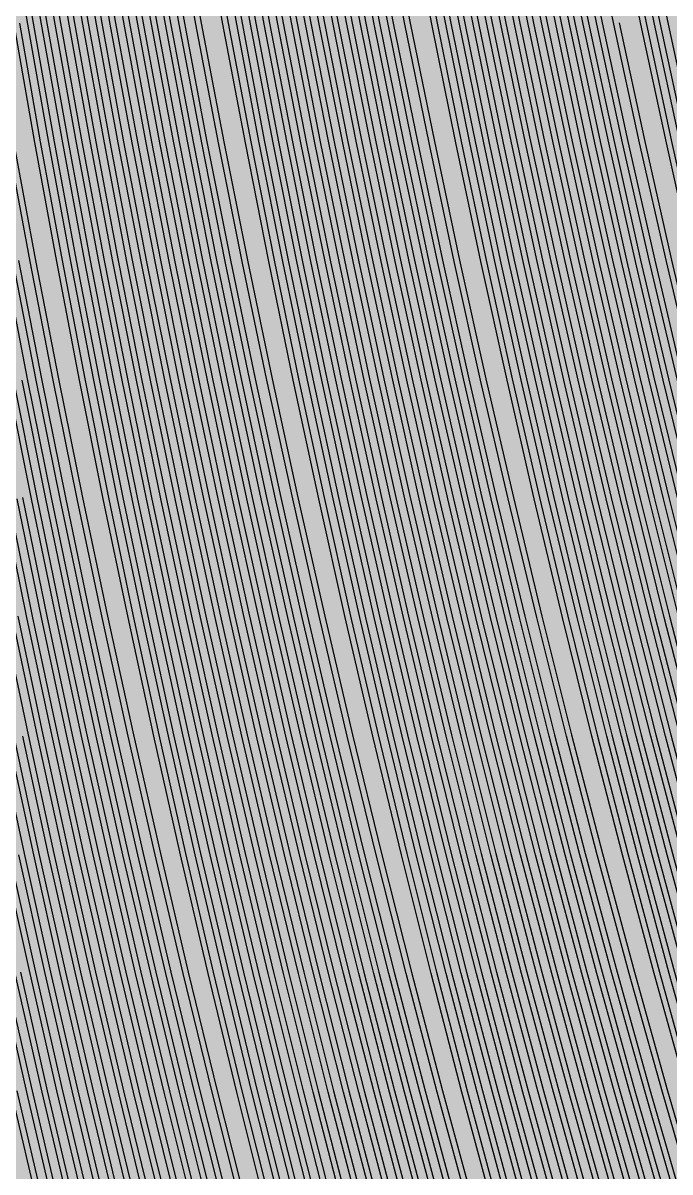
# Model space of a CAD drawing. Header units: metres. Extents: x -7231 to 10969, y -37556 to 1873.
# Drawn here: x 2713.6 to 2953.6, y -1401.5 to -975.3 of the extents above; entities that cross this region are included whole.
import ezdxf

# ---------------------------------------------------------------- set-up
doc = ezdxf.new("R2010")
doc.units = ezdxf.units.M
doc.layers.add('Metal1', color=4, linetype='CONTINUOUS')
doc.layers.add('Polyimide', color=7, linetype='CONTINUOUS')

msp = doc.modelspace()

# ---------------------------------------------------------------- hatches: boundary and pattern name
at = {"layer": 'Polyimide'}
msp.add_hatch(color=7, dxfattribs=at).paths.add_polyline_path([(4065.69, -468), (4066.67, -501.99), (4068.51, -535.99), (4071.41, -569.99), (4075.54, -603.99), (4081.04, -637.99), (4088.01, -671.99), (4096.52, -705.98), (4106.62, -739.98), (4118.33, -773.98), (4131.63, -807.98), (4146.49, -841.98), (4162.87, -875.98), (4180.68, -909.97), (4199.83, -943.97), (4220.22, -977.97), (4241.73, -1011.97), (4264.21, -1045.97), (4287.52, -1079.96), (4311.51, -1113.96), (4336.01, -1147.96), (4360.86, -1181.96), (4385.88, -1215.96), (4410.89, -1249.96), (4435.74, -1283.95), (4460.24, -1317.95), (4484.23, -1351.95), (4507.54, -1385.95), (4530.02, -1419.95), (4551.53, -1453.94), (4571.92, -1487.94), (4591.07, -1521.94), (4608.88, -1555.94), (4625.26, -1589.94), (4640.12, -1623.94), (4653.42, -1657.93), (4665.13, -1691.93), (4675.23, -1725.93), (4683.74, -1759.93), (4690.71, -1793.93), (4696.21, -1827.93), (4700.34, -1861.92), (4703.24, -1895.92), (4705.08, -1929.92), (4706.06, -1963.92), (4706.44, -1997.92), (4706.5, -2031.91), (4706.5, -4793.02), (4709.95, -4838.39), (4720.22, -4882.71), (4737.08, -4924.98), (4760.13, -4964.2), (4788.85, -4999.49), (4822.58, -5030.03), (4860.53, -5055.12), (4901.85, -5074.18), (4901.85, -5074.18), (4970.68, -5105.23), (5034.7, -5145.26), (5092.76, -5193.54), (5143.8, -5249.19), (5186.89, -5311.2), (5221.24, -5378.44), (5246.23, -5449.69), (5261.41, -5523.66), (5266.5, -5599), (5261.41, -5674.34), (5246.23, -5748.31), (5221.24, -5819.56), (5186.89, -5886.8), (5143.8, -5948.81), (5092.76, -6004.46), (5034.7, -6052.74), (4970.68, -6092.77), (4901.85, -6123.82), (4860.53, -6142.88), (4822.58, -6167.97), (4788.85, -6198.51), (4760.13, -6233.8), (4737.08, -6273.02), (4720.22, -6315.29), (4709.95, -6359.61), (4706.5, -6404.98), (4706.5, -9221.52), (4709.95, -9266.88), (4720.22, -9311.21), (4737.08, -9353.47), (4760.13, -9392.7), (4788.85, -9427.98), (4822.58, -9458.52), (4860.53, -9483.61), (4901.85, -9502.67), (4970.68, -9533.72), (5034.7, -9573.75), (5092.76, -9622.03), (5143.8, -9677.68), (5186.89, -9739.69), (5221.24, -9806.94), (5246.23, -9878.19), (5261.41, -9952.16), (5266.5, -10027.49), (5261.41, -10102.83), (5246.23, -10176.8), (5221.24, -10248.05), (5186.89, -10315.3), (5143.8, -10377.31), (5092.76, -10432.96), (5034.7, -10481.24), (4970.68, -10521.27), (4901.85, -10552.32), (4860.53, -10571.38), (4822.58, -10596.46), (4788.85, -10627), (4760.13, -10662.29), (4737.08, -10701.52), (4720.22, -10743.78), (4709.95, -10788.1), (4706.5, -10833.47), (4706.5, -13650.01), (4709.95, -13695.38), (4720.22, -13739.7), (4737.08, -13781.96), (4760.13, -13821.19), (4788.85, -13856.48), (4822.58, -13887.02), (4860.53, -13912.11), (4901.85, -13931.17), (4970.68, -13962.22), (5034.7, -14002.25), (5092.76, -14050.53), (5143.8, -14106.18), (5186.89, -14168.19), (5221.24, -14235.43), (5246.23, -14306.68), (5261.41, -14380.65), (5266.5, -14455.99), (5261.41, -14531.33), (5246.23, -14605.29), (5221.24, -14676.55), (5186.89, -14743.79), (5143.8, -14805.8), (5092.76, -14861.45), (5034.7, -14909.73), (4970.68, -14949.76), (4901.85, -14980.81), (4860.53, -14999.87), (4822.58, -15024.96), (4788.85, -15055.5), (4760.13, -15090.79), (4737.08, -15130.01), (4720.22, -15172.27), (4709.95, -15216.6), (4706.5, -15261.97), (4706.5, -15455.99), (4720.95, -15750.04), (4764.14, -16041.26), (4835.68, -16326.84), (4934.86, -16604.04), (5060.74, -16870.18), (5212.09, -17122.7), (5387.47, -17359.17), (5585.18, -17577.31), (5803.32, -17775.02), (6039.79, -17950.4), (6292.31, -18101.75), (6558.45, -18227.63), (6835.65, -18326.81), (7121.23, -18398.34), (7412.45, -18441.54), (7706.5, -18455.99), (9969.01, -18455.99), (10047.42, -18459.84), (10125.08, -18471.36), (10201.23, -18490.44), (10275.15, -18516.89), (10346.12, -18550.45), (10413.46, -18590.81), (10476.52, -18637.58), (10534.69, -18690.3), (10587.41, -18748.47), (10634.18, -18811.53), (10674.54, -18878.87), (10708.11, -18949.84), (10734.56, -19023.76), (10753.63, -19099.92), (10765.15, -19177.58), (10769.01, -19255.99), (10769.01, -20895.8), (10730.24, -20951.41), (10694.6, -21009.08), (10662.21, -21068.63), (10633.17, -21129.89), (10607.55, -21192.66), (10585.45, -21256.74), (10566.93, -21321.96), (10552.05, -21388.09), (10540.84, -21454.95), (10533.35, -21522.33), (10529.6, -21590.02), (10529.6, -21657.81), (10533.35, -21725.5), (10540.84, -21792.87), (10552.05, -21859.73), (10566.93, -21925.87), (10585.45, -21991.08), (10607.55, -22055.17), (10633.17, -22117.94), (10662.21, -22179.19), (10694.6, -22238.74), (10730.24, -22296.41), (10769.01, -22352.03), (10769.01, -32454.24), (10728.74, -32510.49), (10691.72, -32568.92), (10658.05, -32629.35), (10627.85, -32691.58), (10601.2, -32755.42), (10578.21, -32820.67), (10558.93, -32887.1), (10543.44, -32954.52), (10531.77, -33022.71), (10523.97, -33091.44), (10520.07, -33160.51), (10520.07, -33229.69), (10523.97, -33298.75), (10531.77, -33367.49), (10543.44, -33435.67), (10558.93, -33503.09), (10578.21, -33569.53), (10601.2, -33634.77), (10627.85, -33698.61), (10658.05, -33760.85), (10691.72, -33821.28), (10728.74, -33879.71), (10769.01, -33935.96), (10769.01, -36556), (10765.15, -36634.41), (10753.63, -36712.07), (10734.56, -36788.23), (10708.11, -36862.15), (10674.54, -36933.12), (10634.18, -37000.46), (10587.41, -37063.51), (10534.69, -37121.69), (10476.52, -37174.41), (10413.46, -37221.18), (10346.12, -37261.54), (10275.15, -37295.1), (10201.23, -37321.55), (10125.08, -37340.63), (10047.42, -37352.15), (9969.01, -37356), (-6231.01, -37356), (-6309.42, -37352.15), (-6387.08, -37340.63), (-6463.23, -37321.55), (-6537.15, -37295.1), (-6608.12, -37261.54), (-6675.46, -37221.18), (-6738.52, -37174.41), (-6796.69, -37121.69), (-6849.41, -37063.51), (-6896.18, -37000.46), (-6936.54, -36933.12), (-6970.11, -36862.15), (-6996.56, -36788.23), (-7015.63, -36712.07), (-7027.15, -36634.41), (-7031.01, -36556), (-7031.01, -33936), (-6990.74, -33879.75), (-6953.7, -33821.31), (-6920.03, -33760.88), (-6889.82, -33698.64), (-6863.18, -33634.8), (-6840.18, -33569.55), (-6820.9, -33503.11), (-6805.4, -33435.69), (-6793.74, -33367.49), (-6785.94, -33298.75), (-6782.03, -33229.68), (-6782.03, -33160.5), (-6785.94, -33091.43), (-6793.74, -33022.69), (-6805.4, -32954.5), (-6820.9, -32887.07), (-6840.18, -32820.63), (-6863.18, -32755.39), (-6889.82, -32691.54), (-6920.03, -32629.3), (-6953.7, -32568.87), (-6990.74, -32510.43), (-7031.01, -32454.18), (-7031.01, -22364.83), (-6990.74, -22308.58), (-6953.7, -22250.14), (-6920.03, -22189.71), (-6889.82, -22127.47), (-6863.18, -22063.62), (-6840.18, -21998.38), (-6820.9, -21931.94), (-6805.4, -21864.51), (-6793.74, -21796.32), (-6785.94, -21727.58), (-6782.03, -21658.51), (-6782.03, -21589.33), (-6785.94, -21520.26), (-6793.74, -21451.52), (-6805.4, -21383.32), (-6820.9, -21315.9), (-6840.18, -21249.46), (-6863.18, -21184.21), (-6889.82, -21120.37), (-6920.03, -21058.13), (-6953.7, -20997.7), (-6990.74, -20939.26), (-7031.01, -20883.01), (-7031.01, -19255.99), (-7027.15, -19177.58), (-7015.63, -19099.92), (-6996.56, -19023.76), (-6970.11, -18949.84), (-6936.54, -18878.87), (-6896.18, -18811.53), (-6849.41, -18748.47), (-6796.69, -18690.3), (-6738.52, -18637.58), (-6675.46, -18590.81), (-6608.12, -18550.45), (-6537.15, -18516.89), (-6463.23, -18490.44), (-6387.08, -18471.36), (-6309.42, -18459.84), (-6231.01, -18455.99), (-3968.5, -18455.99), (-3674.45, -18441.54), (-3383.23, -18398.34), (-3097.65, -18326.81), (-2820.45, -18227.63), (-2554.31, -18101.75), (-2301.79, -17950.4), (-2065.32, -17775.02), (-1847.18, -17577.31), (-1649.47, -17359.17), (-1474.09, -17122.7), (-1322.74, -16870.18), (-1196.86, -16604.04), (-1097.68, -16326.84), (-1026.14, -16041.26), (-982.95, -15750.04), (-968.5, -15455.99), (-968.5, -15261.97), (-971.95, -15216.6), (-982.22, -15172.27), (-999.08, -15130.01), (-1022.13, -15090.79), (-1050.85, -15055.5), (-1084.58, -15024.96), (-1122.53, -14999.87), (-1163.85, -14980.81), (-1232.68, -14949.76), (-1296.7, -14909.73), (-1354.76, -14861.45), (-1405.8, -14805.8), (-1448.89, -14743.79), (-1483.24, -14676.55), (-1508.23, -14605.29), (-1523.41, -14531.33), (-1528.5, -14455.99), (-1523.41, -14380.65), (-1508.23, -14306.68), (-1483.24, -14235.43), (-1448.89, -14168.19), (-1405.8, -14106.18), (-1354.76, -14050.53), (-1296.7, -14002.25), (-1232.68, -13962.22), (-1163.85, -13931.17), (-1122.53, -13912.11), (-1084.58, -13887.02), (-1050.85, -13856.48), (-1022.13, -13821.19), (-999.08, -13781.96), (-982.22, -13739.7), (-971.95, -13695.38), (-968.5, -13650.01), (-968.5, -12309.64), (-971.95, -12264.27), (-982.22, -12219.94), (-999.08, -12177.68), (-1022.13, -12138.46), (-1050.85, -12103.17), (-1084.58, -12072.63), (-1122.53, -12047.54), (-1163.85, -12028.48), (-1232.68, -11997.43), (-1296.7, -11957.4), (-1354.76, -11909.12), (-1405.8, -11853.47), (-1448.89, -11791.46), (-1483.24, -11724.22), (-1508.23, -11652.96), (-1523.41, -11579), (-1528.5, -11503.66), (-1523.41, -11428.32), (-1508.23, -11354.35), (-1483.24, -11283.1), (-1448.89, -11215.86), (-1405.8, -11153.85), (-1354.76, -11098.2), (-1296.7, -11049.92), (-1232.68, -11009.89), (-1163.85, -10978.84), (-1122.53, -10959.78), (-1084.58, -10934.69), (-1050.85, -10904.15), (-1022.13, -10868.86), (-999.08, -10829.63), (-982.22, -10787.37), (-971.95, -10743.05), (-968.5, -10697.68), (-968.5, -9357.31), (-971.95, -9311.94), (-982.22, -9267.62), (-999.08, -9225.35), (-1022.13, -9186.13), (-1050.85, -9150.84), (-1084.58, -9120.3), (-1122.53, -9095.21), (-1163.85, -9076.15), (-1163.85, -9076.15), (-1232.68, -9045.1), (-1296.7, -9005.07), (-1354.76, -8956.79), (-1405.8, -8901.14), (-1448.89, -8839.13), (-1483.24, -8771.89), (-1508.23, -8700.64), (-1523.41, -8626.67), (-1528.5, -8551.33), (-1523.41, -8475.99), (-1508.23, -8402.02), (-1483.24, -8330.77), (-1448.89, -8263.53), (-1405.8, -8201.52), (-1354.76, -8145.87), (-1296.7, -8097.59), (-1232.68, -8057.56), (-1163.85, -8026.51), (-1163.85, -8026.51), (-1122.53, -8007.45), (-1084.58, -7982.36), (-1050.85, -7951.82), (-1022.13, -7916.53), (-999.08, -7877.31), (-982.22, -7835.04), (-971.95, -7790.72), (-968.5, -7745.35), (-968.5, -6404.98), (-971.95, -6359.61), (-982.22, -6315.29), (-999.08, -6273.02), (-1022.13, -6233.8), (-1050.85, -6198.51), (-1084.58, -6167.97), (-1122.53, -6142.88), (-1163.85, -6123.82), (-1163.85, -6123.82), (-1232.68, -6092.77), (-1296.7, -6052.74), (-1354.76, -6004.46), (-1405.8, -5948.81), (-1448.89, -5886.8), (-1483.24, -5819.56), (-1508.23, -5748.31), (-1523.41, -5674.34), (-1528.5, -5599), (-1523.41, -5523.66), (-1508.23, -5449.69), (-1483.24, -5378.44), (-1448.89, -5311.2), (-1405.8, -5249.19), (-1354.76, -5193.54), (-1296.7, -5145.26), (-1232.68, -5105.23), (-1163.85, -5074.18), (-1163.85, -5074.18), (-1122.53, -5055.12), (-1084.58, -5030.03), (-1050.85, -4999.49), (-1022.13, -4964.2), (-999.08, -4924.98), (-982.22, -4882.71), (-971.95, -4838.39), (-968.5, -4793.02), (-968.5, -2031.91), (-968.44, -1997.92), (-968.06, -1963.92), (-967.05, -1929.92), (-965.18, -1895.92), (-962.22, -1861.92), (-958.01, -1827.93), (-952.41, -1793.93), (-945.31, -1759.93), (-936.64, -1725.93), (-926.35, -1691.93), (-914.43, -1657.93), (-900.88, -1623.94), (-885.74, -1589.94), (-869.05, -1555.94), (-850.91, -1521.94), (-831.4, -1487.94), (-810.63, -1453.94), (-788.72, -1419.95), (-765.82, -1385.95), (-742.07, -1351.95), (-717.63, -1317.95), (-692.67, -1283.95), (-667.36, -1249.96), (-641.88, -1215.96), (-616.39, -1181.96), (-591.08, -1147.96), (-566.12, -1113.96), (-541.68, -1079.96), (-517.93, -1045.97), (-495.03, -1011.97), (-473.12, -977.97), (-452.35, -943.97), (-432.84, -909.97), (-414.7, -875.98), (-398.01, -841.98), (-382.87, -807.98), (-369.32, -773.98), (-357.4, -739.98), (-347.11, -705.98), (-338.44, -671.99), (-331.34, -637.99), (-325.74, -603.99), (-321.53, -569.99), (-318.57, -535.99), (-316.7, -501.99), (-315.69, -468), (-315.31, -434), (-315.25, -400), (-315.25, 401), (-315.25, 451), (-315.25, 1644), (-270.25, 1644), (-270.03, 1637.13), (-269.35, 1630.29), (-268.23, 1623.52), (-266.67, 1616.82), (-264.68, 1610.25), (-262.26, 1603.82), (-259.42, 1597.56), (-256.18, 1591.5), (-252.55, 1585.67), (-248.55, 1580.08), (-244.19, 1574.77), (-239.5, 1569.75), (-234.48, 1565.06), (-229.17, 1560.7), (-223.58, 1556.7), (-217.75, 1553.07), (-211.69, 1549.83), (-205.43, 1546.99), (-199, 1544.57), (-192.43, 1542.58), (-185.73, 1541.02), (-178.96, 1539.9), (-172.12, 1539.22), (-165.25, 1539), (-158.38, 1539.22), (-151.54, 1539.9), (-144.77, 1541.02), (-138.07, 1542.58), (-131.5, 1544.57), (-125.07, 1546.99), (-118.81, 1549.83), (-112.75, 1553.07), (-106.92, 1556.7), (-101.33, 1560.7), (-96.02, 1565.06), (-91, 1569.75), (-86.31, 1574.77), (-81.95, 1580.08), (-77.95, 1585.67), (-74.32, 1591.5), (-71.08, 1597.56), (-68.24, 1603.82), (-65.82, 1610.25), (-63.83, 1616.82), (-62.27, 1623.52), (-61.15, 1630.29), (-60.47, 1637.13), (-60.25, 1644), (1853, 1644), (1853, 1573), (3815.25, 1573), (3815.46, 1579.54), (3816.11, 1586.05), (3817.17, 1592.51), (3818.66, 1598.88), (3820.56, 1605.14), (3822.86, 1611.27), (3825.56, 1617.23), (3828.65, 1623), (3832.1, 1628.56), (3835.91, 1633.88), (3840.07, 1638.93), (3844.54, 1643.71), (3849.32, 1648.18), (3854.37, 1652.34), (3859.69, 1656.15), (3865.25, 1659.6), (3871.02, 1662.69), (3876.98, 1665.39), (3883.11, 1667.69), (3889.37, 1669.59), (3895.74, 1671.08), (3902.2, 1672.14), (3908.71, 1672.79), (3915.25, 1673), (3921.79, 1672.79), (3928.3, 1672.14), (3934.76, 1671.08), (3941.13, 1669.59), (3947.39, 1667.69), (3953.52, 1665.39), (3959.48, 1662.69), (3965.25, 1659.6), (3970.81, 1656.15), (3976.13, 1652.34), (3981.18, 1648.18), (3985.96, 1643.71), (3990.43, 1638.93), (3994.59, 1633.88), (3998.4, 1628.56), (4001.85, 1623), (4004.94, 1617.23), (4007.64, 1611.27), (4009.94, 1605.14), (4011.84, 1598.88), (4013.33, 1592.51), (4014.39, 1586.05), (4015.04, 1579.54), (4015.25, 1573), (4065.25, 1573), (4065.25, 451), (4065.25, 401), (4065.25, -400), (4065.31, -434), (4065.69, -468)])

# ---------------------------------------------------------------- linework, layer by layer
at = {"layer": 'Metal1'}
for points in [[(2888.27, -1415.91), (2876.44, -1371.88), (2865.03, -1327.86), (2854.02, -1283.83), (2843.4, -1239.8), (2833.18, -1195.77), (2823.35, -1151.75), (2813.9, -1107.72), (2804.83, -1063.69), (2796.14, -1019.67), (2787.82, -975.64), (2779.87, -931.61), (2772.28, -887.59), (2765.05, -843.56), (2758.18, -799.53), (2751.67, -755.5), (2745.5, -711.48), (2739.69, -667.45), (2734.22, -623.42), (2729.09, -579.4), (2724.31, -535.37), (2719.87, -491.34), (2715.76, -447.32), (2711.99, -403.29)], [(2711.14, -491.15), (2715.62, -535.16), (2720.45, -579.17), (2725.63, -623.18), (2731.15, -667.2), (2737.02, -711.21), (2743.24, -755.22), (2749.82, -799.23), (2756.76, -843.24), (2764.05, -887.25), (2771.72, -931.26), (2779.75, -975.27), (2788.15, -1019.28), (2796.93, -1063.3), (2806.08, -1107.31), (2815.62, -1151.32), (2825.55, -1195.33), (2835.87, -1239.34), (2846.59, -1283.35), (2857.71, -1327.36), (2869.23, -1371.37), (2881.17, -1415.38)], [(2709.54, -535.16), (2714.36, -579.17), (2719.52, -623.18), (2725.03, -667.2), (2730.89, -711.21), (2737.09, -755.22), (2743.66, -799.23), (2750.57, -843.24), (2757.85, -887.25), (2765.5, -931.26), (2773.51, -975.27), (2781.89, -1019.29), (2790.64, -1063.3), (2799.78, -1107.31), (2809.29, -1151.32), (2819.19, -1195.33), (2829.49, -1239.34), (2840.18, -1283.35), (2851.27, -1327.36), (2862.77, -1371.37), (2874.68, -1415.38)], [(2879.24, -1415.91), (2867.3, -1371.89), (2855.77, -1327.86), (2844.65, -1283.83), (2833.92, -1239.8), (2823.6, -1195.78), (2813.67, -1151.75), (2804.13, -1107.72), (2794.97, -1063.7), (2786.19, -1019.67), (2777.78, -975.64), (2769.75, -931.61), (2762.08, -887.59), (2754.78, -843.56), (2747.84, -799.53), (2741.26, -755.51), (2735.04, -711.48), (2729.16, -667.45), (2723.64, -623.43), (2718.47, -579.4), (2713.63, -535.37)], [(2709.63, -579.17), (2714.76, -623.19), (2720.23, -667.2), (2726.05, -711.21), (2732.22, -755.22), (2738.74, -799.23), (2745.62, -843.24), (2752.85, -887.25), (2760.45, -931.26), (2768.41, -975.28), (2776.73, -1019.29), (2785.43, -1063.3), (2794.51, -1107.31), (2803.97, -1151.32), (2813.81, -1195.33), (2824.04, -1239.34), (2834.66, -1283.35), (2845.68, -1327.36), (2857.11, -1371.37), (2868.94, -1415.38)], [(2872.75, -1415.91), (2860.84, -1371.89), (2849.33, -1327.86), (2838.24, -1283.83), (2827.54, -1239.8), (2817.25, -1195.78), (2807.34, -1151.75), (2797.82, -1107.72), (2788.68, -1063.69), (2779.92, -1019.67), (2771.54, -975.64), (2763.53, -931.61), (2755.88, -887.59), (2748.6, -843.56), (2741.68, -799.53), (2735.11, -755.51), (2728.9, -711.48), (2723.05, -667.45), (2717.54, -623.43), (2712.37, -579.4)], [(2709.99, -623.19), (2715.43, -667.2), (2721.22, -711.21), (2727.35, -755.22), (2733.83, -799.23), (2740.66, -843.24), (2747.85, -887.25), (2755.39, -931.27), (2763.3, -975.28), (2771.58, -1019.29), (2780.23, -1063.3), (2789.25, -1107.31), (2798.64, -1151.32), (2808.42, -1195.33), (2818.59, -1239.34), (2829.14, -1283.35), (2840.1, -1327.36), (2851.45, -1371.37), (2863.21, -1415.39)], [(2867.02, -1415.91), (2855.18, -1371.88), (2843.75, -1327.86), (2832.72, -1283.83), (2822.09, -1239.8), (2811.86, -1195.77), (2802.01, -1151.75), (2792.55, -1107.72), (2783.47, -1063.69), (2774.77, -1019.67), (2766.44, -975.64), (2758.48, -931.61), (2750.88, -887.59), (2743.64, -843.56), (2736.76, -799.53), (2730.24, -755.5), (2724.07, -711.48), (2718.25, -667.45), (2712.77, -623.42)], [(2855.55, -1415.91), (2843.86, -1371.88), (2832.57, -1327.85), (2821.68, -1283.83), (2811.19, -1239.8), (2801.08, -1195.77), (2791.36, -1151.75), (2782.02, -1107.72), (2773.06, -1063.69), (2764.46, -1019.66), (2756.24, -975.64), (2748.37, -931.61), (2740.87, -887.58), (2733.73, -843.56), (2726.93, -799.53), (2720.49, -755.5), (2714.4, -711.48), (2708.65, -667.45)], [(2710.63, -667.2), (2716.38, -711.21), (2722.47, -755.22), (2728.91, -799.23), (2735.7, -843.24), (2742.84, -887.26), (2750.34, -931.27), (2758.2, -975.28), (2766.43, -1019.29), (2775.02, -1063.3), (2783.98, -1107.31), (2793.32, -1151.32), (2803.04, -1195.33), (2813.14, -1239.34), (2823.63, -1283.35), (2834.51, -1327.37), (2845.79, -1371.38), (2857.48, -1415.39)], [(2861.28, -1415.91), (2849.52, -1371.88), (2838.16, -1327.86), (2827.2, -1283.83), (2816.64, -1239.8), (2806.47, -1195.77), (2796.69, -1151.75), (2787.29, -1107.72), (2778.26, -1063.69), (2769.62, -1019.67), (2761.34, -975.64), (2753.42, -931.61), (2745.87, -887.58), (2738.68, -843.56), (2731.85, -799.53), (2725.37, -755.5), (2719.23, -711.48), (2713.45, -667.45)], [(2849.81, -1415.91), (2838.2, -1371.88), (2826.98, -1327.85), (2816.17, -1283.83), (2805.74, -1239.8), (2795.7, -1195.77), (2786.04, -1151.74), (2776.76, -1107.72), (2767.85, -1063.69), (2759.31, -1019.66), (2751.13, -975.64), (2743.32, -931.61), (2735.87, -887.58), (2728.77, -843.56), (2722.02, -799.53), (2715.62, -755.5), (2709.56, -711.48)], [(2711.55, -711.21), (2717.6, -755.22), (2724, -799.23), (2730.74, -843.24), (2737.84, -887.26), (2745.29, -931.27), (2753.1, -975.28), (2761.27, -1019.29), (2769.81, -1063.3), (2778.71, -1107.31), (2787.99, -1151.32), (2797.65, -1195.33), (2807.69, -1239.35), (2818.11, -1283.36), (2828.92, -1327.37), (2840.13, -1371.38), (2851.75, -1415.39)], [(2707.85, -755.22), (2714.17, -799.24), (2720.83, -843.25), (2727.83, -887.26), (2735.19, -931.27), (2742.9, -975.28), (2750.97, -1019.29), (2759.39, -1063.3), (2768.18, -1107.31), (2777.34, -1151.33), (2786.88, -1195.34), (2796.78, -1239.35), (2807.07, -1283.36), (2817.75, -1327.37), (2828.82, -1371.38), (2840.28, -1415.39)], [(2844.08, -1415.91), (2832.54, -1371.88), (2821.4, -1327.85), (2810.65, -1283.82), (2800.29, -1239.8), (2790.31, -1195.77), (2780.71, -1151.74), (2771.49, -1107.72), (2762.64, -1063.69), (2754.15, -1019.66), (2746.03, -975.63), (2738.27, -931.61), (2730.86, -887.58), (2723.81, -843.55), (2717.1, -799.53), (2710.74, -755.5)], [(2712.72, -755.22), (2719.08, -799.23), (2725.78, -843.25), (2732.84, -887.26), (2740.24, -931.27), (2748, -975.28), (2756.12, -1019.29), (2764.6, -1063.3), (2773.45, -1107.31), (2782.67, -1151.32), (2792.26, -1195.34), (2802.24, -1239.35), (2812.59, -1283.36), (2823.34, -1327.37), (2834.48, -1371.38), (2846.01, -1415.39)], [(2832.61, -1415.9), (2821.22, -1371.88), (2810.22, -1327.85), (2799.61, -1283.82), (2789.38, -1239.79), (2779.54, -1195.77), (2770.06, -1151.74), (2760.96, -1107.71), (2752.22, -1063.69), (2743.85, -1019.66), (2735.83, -975.63), (2728.17, -931.61), (2720.86, -887.58), (2713.89, -843.55), (2707.27, -799.53)], [(2709.25, -799.24), (2715.87, -843.25), (2722.83, -887.26), (2730.14, -931.27), (2737.8, -975.28), (2745.81, -1019.29), (2754.18, -1063.3), (2762.92, -1107.32), (2772.02, -1151.33), (2781.49, -1195.34), (2791.33, -1239.35), (2801.56, -1283.36), (2812.16, -1327.37), (2823.16, -1371.38), (2834.55, -1415.39)], [(2838.35, -1415.9), (2826.88, -1371.88), (2815.81, -1327.85), (2805.13, -1283.82), (2794.84, -1239.8), (2784.92, -1195.77), (2775.39, -1151.74), (2766.22, -1107.71), (2757.43, -1063.69), (2749, -1019.66), (2740.93, -975.63), (2733.22, -931.61), (2725.86, -887.58), (2718.85, -843.55), (2712.19, -799.53)], [(2826.88, -1415.9), (2815.56, -1371.87), (2804.63, -1327.85), (2794.09, -1283.82), (2783.93, -1239.79), (2774.15, -1195.77), (2764.74, -1151.74), (2755.69, -1107.71), (2747.01, -1063.69), (2738.69, -1019.66), (2730.73, -975.63), (2723.12, -931.6), (2715.85, -887.58), (2708.93, -843.55)], [(2710.91, -843.25), (2717.83, -887.26), (2725.09, -931.27), (2732.7, -975.28), (2740.66, -1019.29), (2748.98, -1063.31), (2757.65, -1107.32), (2766.69, -1151.33), (2776.1, -1195.34), (2785.88, -1239.35), (2796.04, -1283.36), (2806.58, -1327.37), (2817.5, -1371.38), (2828.81, -1415.39)], [(2707.82, -887.26), (2714.99, -931.27), (2722.49, -975.29), (2730.35, -1019.3), (2738.56, -1063.31), (2747.12, -1107.32), (2756.05, -1151.33), (2765.33, -1195.34), (2774.98, -1239.35), (2785, -1283.36), (2795.4, -1327.38), (2806.18, -1371.39), (2817.35, -1415.4)], [(2821.14, -1415.9), (2809.9, -1371.87), (2799.05, -1327.85), (2788.57, -1283.82), (2778.48, -1239.79), (2768.76, -1195.76), (2759.41, -1151.74), (2750.43, -1107.71), (2741.8, -1063.68), (2733.54, -1019.66), (2725.63, -975.63), (2718.06, -931.6), (2710.85, -887.58)], [(2712.82, -887.26), (2720.04, -931.27), (2727.6, -975.28), (2735.51, -1019.3), (2743.77, -1063.31), (2752.39, -1107.32), (2761.37, -1151.33), (2770.72, -1195.34), (2780.43, -1239.35), (2790.52, -1283.36), (2800.99, -1327.37), (2811.84, -1371.39), (2823.08, -1415.4)], [(2809.68, -1415.9), (2798.58, -1371.87), (2787.87, -1327.84), (2777.54, -1283.82), (2767.58, -1239.79), (2757.99, -1195.76), (2748.76, -1151.73), (2739.9, -1107.71), (2731.39, -1063.68), (2723.23, -1019.65), (2715.42, -975.63), (2707.96, -931.6)], [(2709.93, -931.27), (2717.39, -975.29), (2725.2, -1019.3), (2733.35, -1063.31), (2741.86, -1107.32), (2750.72, -1151.33), (2759.94, -1195.34), (2769.53, -1239.35), (2779.49, -1283.37), (2789.82, -1327.38), (2800.52, -1371.39), (2811.61, -1415.4)], [(2815.41, -1415.9), (2804.24, -1371.87), (2793.46, -1327.84), (2783.06, -1283.82), (2773.03, -1239.79), (2763.37, -1195.76), (2754.09, -1151.74), (2745.16, -1107.71), (2736.6, -1063.68), (2728.38, -1019.66), (2720.52, -975.63), (2713.01, -931.6)], [(2781.84, -931.26), (2789.78, -975.28), (2798.1, -1019.29), (2806.79, -1063.3), (2815.86, -1107.31), (2825.3, -1151.32), (2835.13, -1195.33), (2845.35, -1239.34), (2855.96, -1283.35), (2866.97, -1327.36), (2878.38, -1371.37), (2890.2, -1415.38)], [(2894, -1415.91), (2882.1, -1371.89), (2870.62, -1327.86), (2859.53, -1283.83), (2848.85, -1239.8), (2838.57, -1195.78), (2828.67, -1151.75), (2819.17, -1107.72), (2810.04, -1063.69), (2801.29, -1019.67), (2792.92, -975.64), (2784.92, -931.61)], [(2786.89, -931.26), (2794.89, -975.27), (2803.26, -1019.29), (2812, -1063.3), (2821.12, -1107.31), (2830.63, -1151.32), (2840.52, -1195.33), (2850.8, -1239.34), (2861.48, -1283.35), (2872.55, -1327.36), (2884.04, -1371.37), (2895.93, -1415.38)], [(2899.74, -1415.91), (2887.76, -1371.89), (2876.2, -1327.86), (2865.05, -1283.83), (2854.3, -1239.8), (2843.95, -1195.78), (2834, -1151.75), (2824.43, -1107.72), (2815.25, -1063.7), (2806.45, -1019.67), (2798.02, -975.64), (2789.97, -931.61)], [(2791.94, -931.26), (2799.99, -975.27), (2808.41, -1019.28), (2817.21, -1063.3), (2826.39, -1107.31), (2835.95, -1151.32), (2845.9, -1195.33), (2856.25, -1239.34), (2866.99, -1283.35), (2878.14, -1327.36), (2889.7, -1371.37), (2901.66, -1415.38)], [(2905.47, -1415.92), (2893.42, -1371.89), (2881.79, -1327.86), (2870.57, -1283.83), (2859.76, -1239.81), (2849.34, -1195.78), (2839.32, -1151.75), (2829.7, -1107.72), (2820.46, -1063.7), (2811.6, -1019.67), (2803.12, -975.64), (2795.02, -931.62)], [(2796.99, -931.26), (2805.09, -975.27), (2813.56, -1019.28), (2822.42, -1063.29), (2831.65, -1107.31), (2841.28, -1151.32), (2851.29, -1195.33), (2861.7, -1239.34), (2872.51, -1283.35), (2883.73, -1327.36), (2895.35, -1371.37), (2907.4, -1415.38)], [(2911.2, -1415.92), (2899.08, -1371.89), (2887.38, -1327.86), (2876.09, -1283.83), (2865.21, -1239.81), (2854.73, -1195.78), (2844.65, -1151.75), (2834.96, -1107.73), (2825.67, -1063.7), (2816.75, -1019.67), (2808.22, -975.64), (2800.07, -931.62)], [(2802.04, -931.26), (2810.19, -975.27), (2818.72, -1019.28), (2827.62, -1063.29), (2836.92, -1107.3), (2846.6, -1151.31), (2856.68, -1195.33), (2867.15, -1239.34), (2878.03, -1283.35), (2889.31, -1327.36), (2901.01, -1371.37), (2913.13, -1415.38)], [(2916.94, -1415.92), (2904.74, -1371.89), (2892.97, -1327.86), (2881.61, -1283.84), (2870.66, -1239.81), (2860.12, -1195.78), (2849.97, -1151.75), (2840.23, -1107.73), (2830.87, -1063.7), (2821.91, -1019.67), (2813.33, -975.64), (2805.12, -931.62)], [(2807.09, -931.26), (2815.29, -975.27), (2823.87, -1019.28), (2832.83, -1063.29), (2842.18, -1107.3), (2851.93, -1151.31), (2862.06, -1195.32), (2872.6, -1239.33), (2883.55, -1283.35), (2894.9, -1327.36), (2906.67, -1371.37), (2918.86, -1415.38)], [(2922.67, -1415.92), (2910.4, -1371.89), (2898.55, -1327.87), (2887.13, -1283.84), (2876.11, -1239.81), (2865.5, -1195.78), (2855.3, -1151.76), (2845.49, -1107.73), (2836.08, -1063.7), (2827.06, -1019.67), (2818.43, -975.65), (2810.17, -931.62)], [(2812.14, -931.26), (2820.39, -975.27), (2829.02, -1019.28), (2838.04, -1063.29), (2847.45, -1107.3), (2857.25, -1151.31), (2867.45, -1195.32), (2878.05, -1239.33), (2889.06, -1283.34), (2900.49, -1327.35), (2912.33, -1371.36), (2924.6, -1415.38)], [(2928.4, -1415.92), (2916.06, -1371.89), (2904.14, -1327.87), (2892.64, -1283.84), (2881.56, -1239.81), (2870.89, -1195.78), (2860.62, -1151.76), (2850.76, -1107.73), (2841.29, -1063.7), (2832.22, -1019.67), (2823.53, -975.65), (2815.23, -931.62)], [(2817.19, -931.26), (2825.49, -975.27), (2834.18, -1019.28), (2843.25, -1063.29), (2852.71, -1107.3), (2862.57, -1151.31), (2872.84, -1195.32), (2883.5, -1239.33), (2894.58, -1283.34), (2906.07, -1327.35), (2917.99, -1371.36), (2930.33, -1415.37)], [(2934.14, -1415.92), (2921.72, -1371.9), (2909.73, -1327.87), (2898.16, -1283.84), (2887.01, -1239.81), (2876.28, -1195.79), (2865.95, -1151.76), (2856.03, -1107.73), (2846.5, -1063.7), (2837.37, -1019.68), (2828.63, -975.65), (2820.28, -931.62)], [(2822.24, -931.26), (2830.59, -975.27), (2839.33, -1019.28), (2848.46, -1063.29), (2857.98, -1107.3), (2867.9, -1151.31), (2878.22, -1195.32), (2888.95, -1239.33), (2900.1, -1283.34), (2911.66, -1327.35), (2923.65, -1371.36), (2936.06, -1415.37)], [(2939.87, -1415.93), (2927.38, -1371.9), (2915.32, -1327.87), (2903.68, -1283.84), (2892.46, -1239.81), (2881.66, -1195.79), (2871.27, -1151.76), (2861.29, -1107.73), (2851.71, -1063.7), (2842.52, -1019.68), (2833.73, -975.65), (2825.33, -931.62)], [(2827.29, -931.25), (2835.7, -975.27), (2844.48, -1019.28), (2853.67, -1063.29), (2863.24, -1107.3), (2873.22, -1151.31), (2883.61, -1195.32), (2894.4, -1239.33), (2905.62, -1283.34), (2917.25, -1327.35), (2929.31, -1371.36), (2941.79, -1415.37)], [(2945.61, -1415.93), (2933.04, -1371.9), (2920.9, -1327.87), (2909.2, -1283.84), (2897.92, -1239.82), (2887.05, -1195.79), (2876.6, -1151.76), (2866.56, -1107.73), (2856.92, -1063.71), (2847.68, -1019.68), (2838.83, -975.65), (2830.38, -931.62)], [(2832.35, -931.25), (2840.8, -975.26), (2849.64, -1019.28), (2858.87, -1063.29), (2868.51, -1107.3), (2878.55, -1151.31), (2889, -1195.32), (2899.86, -1239.33), (2911.13, -1283.34), (2922.83, -1327.35), (2934.96, -1371.36), (2947.53, -1415.37)], [(2951.34, -1415.93), (2938.7, -1371.9), (2926.49, -1327.87), (2914.72, -1283.84), (2903.37, -1239.82), (2892.44, -1195.79), (2881.93, -1151.76), (2871.82, -1107.73), (2862.13, -1063.71), (2852.83, -1019.68), (2843.94, -975.65), (2835.43, -931.62)], [(2837.4, -931.25), (2845.9, -975.26), (2854.79, -1019.27), (2864.08, -1063.28), (2873.77, -1107.3), (2883.87, -1151.31), (2894.38, -1195.32), (2905.31, -1239.33), (2916.65, -1283.34), (2928.42, -1327.35), (2940.62, -1371.36), (2953.26, -1415.37)], [(2957.07, -1415.93), (2944.36, -1371.9), (2932.08, -1327.87), (2920.23, -1283.85), (2908.82, -1239.82), (2897.83, -1195.79), (2887.25, -1151.76), (2877.09, -1107.74), (2867.34, -1063.71), (2857.99, -1019.68), (2849.04, -975.65), (2840.48, -931.62)], [(2842.45, -931.25), (2851, -975.26), (2859.94, -1019.27), (2869.29, -1063.28), (2879.04, -1107.29), (2889.2, -1151.3), (2899.77, -1195.31), (2910.76, -1239.33), (2922.17, -1283.34), (2934.01, -1327.35), (2946.28, -1371.36), (2958.99, -1415.37)], [(2963.57, -1415.93), (2950.82, -1371.9), (2938.51, -1327.87), (2926.64, -1283.85), (2915.2, -1239.82), (2904.18, -1195.79), (2893.58, -1151.76), (2883.39, -1107.74), (2873.62, -1063.71), (2864.25, -1019.68), (2855.28, -975.65), (2846.7, -931.63)], [(2848.67, -931.25), (2857.24, -975.26), (2866.21, -1019.27), (2875.57, -1063.28), (2885.35, -1107.29), (2895.53, -1151.3), (2906.12, -1195.31), (2917.14, -1239.32), (2928.58, -1283.33), (2940.44, -1327.35), (2952.74, -1371.36), (2965.49, -1415.37)], [(2972.59, -1415.93), (2959.97, -1371.9), (2947.77, -1327.87), (2936.01, -1283.84), (2924.68, -1239.82), (2913.76, -1195.79), (2903.26, -1151.76), (2893.17, -1107.73), (2883.48, -1063.71), (2874.2, -1019.68), (2865.31, -975.65), (2856.82, -931.62)], [(2858.79, -931.25), (2867.28, -975.26), (2876.16, -1019.27), (2885.44, -1063.28), (2895.12, -1107.3), (2905.21, -1151.31), (2915.7, -1195.32), (2926.62, -1239.33), (2937.95, -1283.34), (2949.7, -1327.35), (2961.89, -1371.36), (2974.51, -1415.37)], [(2978.33, -1415.93), (2965.63, -1371.9), (2953.36, -1327.87), (2941.53, -1283.85), (2930.13, -1239.82), (2919.15, -1195.79), (2908.59, -1151.76), (2898.44, -1107.73), (2888.69, -1063.71), (2879.36, -1019.68), (2870.42, -975.65), (2861.87, -931.62)], [(2863.84, -931.25), (2872.38, -975.26), (2881.31, -1019.27), (2890.65, -1063.28), (2900.39, -1107.29), (2910.53, -1151.3), (2921.09, -1195.31), (2932.07, -1239.33), (2943.47, -1283.34), (2955.29, -1327.35), (2967.55, -1371.36), (2980.25, -1415.37)], [(2984.06, -1415.93), (2971.28, -1371.9), (2958.95, -1327.88), (2947.05, -1283.85), (2935.58, -1239.82), (2924.54, -1195.79), (2913.91, -1151.76), (2903.7, -1107.74), (2893.9, -1063.71), (2884.51, -1019.68), (2875.52, -975.65), (2866.92, -931.63)], [(2868.89, -931.25), (2877.48, -975.26), (2886.47, -1019.27), (2895.86, -1063.28), (2905.65, -1107.29), (2915.86, -1151.3), (2926.48, -1195.31), (2937.52, -1239.32), (2948.98, -1283.33), (2960.88, -1327.34), (2973.21, -1371.35), (2985.98, -1415.36)], [(2989.79, -1415.93), (2976.94, -1371.9), (2964.54, -1327.88), (2952.57, -1283.85), (2941.03, -1239.82), (2929.92, -1195.79), (2919.24, -1151.77), (2908.97, -1107.74), (2899.11, -1063.71), (2889.66, -1019.68), (2880.62, -975.65), (2871.98, -931.63)], [(2873.94, -931.25), (2882.58, -975.26), (2891.62, -1019.27), (2901.06, -1063.28), (2910.92, -1107.29), (2921.18, -1151.3), (2931.86, -1195.31), (2942.97, -1239.32), (2954.5, -1283.33), (2966.46, -1327.34), (2978.87, -1371.35), (2991.71, -1415.36)], [(2995.53, -1415.93), (2982.6, -1371.91), (2970.12, -1327.88), (2958.09, -1283.85), (2946.48, -1239.82), (2935.31, -1195.79), (2924.56, -1151.77), (2914.23, -1107.74), (2904.32, -1063.71), (2894.82, -1019.68), (2885.72, -975.66), (2877.03, -931.63)], [(2878.99, -931.25), (2887.68, -975.26), (2896.77, -1019.27), (2906.27, -1063.28), (2916.18, -1107.29), (2926.51, -1151.3), (2937.25, -1195.31), (2948.42, -1239.32), (2960.02, -1283.33), (2972.05, -1327.34), (2984.52, -1371.35), (2997.45, -1415.36)], [(3001.26, -1415.94), (2988.26, -1371.91), (2975.71, -1327.88), (2963.6, -1283.85), (2951.93, -1239.82), (2940.7, -1195.8), (2929.89, -1151.77), (2919.5, -1107.74), (2909.53, -1063.71), (2899.97, -1019.68), (2890.82, -975.66), (2882.08, -931.63)], [(2884.04, -931.25), (2892.78, -975.26), (2901.93, -1019.27), (2911.48, -1063.28), (2921.45, -1107.29), (2931.83, -1151.3), (2942.64, -1195.31), (2953.87, -1239.32), (2965.54, -1283.33), (2977.64, -1327.34), (2990.18, -1371.35), (3003.18, -1415.36)], [(3007, -1415.94), (2993.92, -1371.91), (2981.3, -1327.88), (2969.12, -1283.85), (2957.39, -1239.82), (2946.08, -1195.8), (2935.21, -1151.77), (2924.76, -1107.74), (2914.74, -1063.71), (2905.12, -1019.69), (2895.92, -975.66), (2887.13, -931.63)], [(2889.09, -931.25), (2897.88, -975.26), (2907.08, -1019.27), (2916.69, -1063.28), (2926.71, -1107.29), (2937.16, -1151.3), (2948.02, -1195.31), (2959.32, -1239.32), (2971.05, -1283.33), (2983.22, -1327.34), (2995.84, -1371.35), (3008.91, -1415.36)], [(3012.73, -1415.94), (2999.58, -1371.91), (2986.89, -1327.88), (2974.64, -1283.85), (2962.84, -1239.83), (2951.47, -1195.8), (2940.54, -1151.77), (2930.03, -1107.74), (2919.95, -1063.71), (2910.28, -1019.69), (2901.03, -975.66), (2892.18, -931.63)], [(2894.14, -931.25), (2902.98, -975.26), (2912.23, -1019.27), (2921.9, -1063.28), (2931.98, -1107.29), (2942.48, -1151.3), (2953.41, -1195.31), (2964.77, -1239.32), (2976.57, -1283.33), (2988.81, -1327.34), (3001.5, -1371.35), (3014.64, -1415.36)], [(3018.46, -1415.94), (3005.24, -1371.91), (2992.47, -1327.88), (2980.16, -1283.86), (2968.29, -1239.83), (2956.86, -1195.8), (2945.86, -1151.77), (2935.3, -1107.74), (2925.15, -1063.72), (2915.43, -1019.69), (2906.13, -975.66), (2897.23, -931.63)], [(2899.2, -931.24), (2908.09, -975.25), (2917.39, -1019.27), (2927.11, -1063.28), (2937.24, -1107.29), (2947.8, -1151.3), (2958.8, -1195.31), (2970.22, -1239.32), (2982.09, -1283.33), (2994.4, -1327.34), (3007.16, -1371.35), (3020.38, -1415.36)], [(3024.2, -1415.94), (3010.9, -1371.91), (2998.06, -1327.89), (2985.68, -1283.86), (2973.74, -1239.83), (2962.24, -1195.8), (2951.19, -1151.77), (2940.56, -1107.74), (2930.36, -1063.72), (2920.59, -1019.69), (2911.23, -975.66), (2902.28, -931.63)], [(2904.25, -931.24), (2913.19, -975.25), (2922.54, -1019.26), (2932.31, -1063.27), (2942.51, -1107.28), (2953.13, -1151.29), (2964.18, -1195.3), (2975.67, -1239.31), (2987.6, -1283.32), (2999.98, -1327.33), (3012.82, -1371.34), (3026.11, -1415.35)], [(3029.93, -1415.94), (3016.56, -1371.91), (3003.65, -1327.89), (2991.2, -1283.86), (2979.19, -1239.83), (2967.63, -1195.8), (2956.51, -1151.77), (2945.83, -1107.75), (2935.57, -1063.72), (2925.74, -1019.69), (2916.33, -975.66), (2907.34, -931.63)], [(2909.3, -931.24), (2918.29, -975.25), (2927.69, -1019.26), (2937.52, -1063.27), (2947.77, -1107.28), (2958.45, -1151.29), (2969.57, -1195.3), (2981.12, -1239.31), (2993.12, -1283.32), (3005.57, -1327.33), (3018.48, -1371.34), (3031.84, -1415.35)], [(3035.67, -1415.94), (3022.22, -1371.92), (3009.24, -1327.89), (2996.71, -1283.86), (2984.64, -1239.83), (2973.02, -1195.8), (2961.84, -1151.78), (2951.09, -1107.75), (2940.78, -1063.72), (2930.89, -1019.69), (2921.43, -975.66), (2912.39, -931.64)], [(2914.35, -931.24), (2923.39, -975.25), (2932.85, -1019.26), (2942.73, -1063.27), (2953.04, -1107.28), (2963.78, -1151.29), (2974.96, -1195.3), (2986.57, -1239.31), (2998.64, -1283.32), (3011.16, -1327.33), (3024.13, -1371.34), (3037.58, -1415.35)], [(3041.4, -1415.95), (3027.88, -1371.92), (3014.82, -1327.89), (3002.23, -1283.86), (2990.09, -1239.83), (2978.41, -1195.8), (2967.16, -1151.78), (2956.36, -1107.75), (2945.99, -1063.72), (2936.05, -1019.69), (2926.53, -975.66), (2917.44, -931.64)], [(2919.4, -931.24), (2928.49, -975.25), (2938, -1019.26), (2947.94, -1063.27), (2958.3, -1107.28), (2969.1, -1151.29), (2980.34, -1195.3), (2992.02, -1239.31), (3004.16, -1283.32), (3016.74, -1327.33), (3029.79, -1371.34), (3043.31, -1415.35)], [(3047.89, -1415.95), (3034.34, -1371.92), (3021.26, -1327.89), (3008.64, -1283.86), (2996.47, -1239.83), (2984.76, -1195.81), (2973.49, -1151.78), (2962.66, -1107.75), (2952.27, -1063.72), (2942.31, -1019.69), (2932.77, -975.66), (2923.66, -931.64)], [(3056.92, -1415.94), (3043.49, -1371.92), (3030.52, -1327.89), (3018.01, -1283.86), (3005.95, -1239.83), (2994.34, -1195.8), (2983.17, -1151.77), (2972.44, -1107.75), (2962.14, -1063.72), (2952.26, -1019.69), (2942.81, -975.66), (2933.78, -931.63)], [(2935.74, -931.24), (2944.77, -975.25), (2954.22, -1019.26), (2964.09, -1063.27), (2974.38, -1107.28), (2985.11, -1151.29), (2996.28, -1195.3), (3007.88, -1239.31), (3019.94, -1283.32), (3032.44, -1327.33), (3045.4, -1371.34), (3058.83, -1415.35)], [(3062.65, -1415.95), (3049.15, -1371.92), (3036.11, -1327.89), (3023.53, -1283.86), (3011.4, -1239.83), (2999.73, -1195.8), (2988.5, -1151.78), (2977.71, -1107.75), (2967.35, -1063.72), (2957.42, -1019.69), (2947.91, -975.66), (2938.83, -931.64)], [(2940.79, -931.24), (2949.87, -975.25), (2959.37, -1019.26), (2969.3, -1063.27), (2979.65, -1107.28), (2990.44, -1151.29), (3001.66, -1195.3), (3013.33, -1239.31), (3025.45, -1283.32), (3038.03, -1327.33), (3051.06, -1371.34), (3064.56, -1415.35)], [(3068.39, -1415.95), (3054.81, -1371.92), (3041.69, -1327.89), (3029.05, -1283.86), (3016.86, -1239.83), (3005.12, -1195.81), (2993.82, -1151.78), (2982.97, -1107.75), (2972.56, -1063.72), (2962.57, -1019.69), (2953.01, -975.66), (2943.88, -931.64)], [(2803.94, -1415.89), (2792.92, -1371.87), (2782.28, -1327.84), (2772.02, -1283.81), (2762.13, -1239.79), (2752.6, -1195.76), (2743.44, -1151.73), (2734.63, -1107.71), (2726.18, -1063.68), (2718.08, -1019.65), (2710.32, -975.63)], [(2712.29, -975.29), (2720.05, -1019.3), (2728.14, -1063.31), (2736.59, -1107.32), (2745.4, -1151.33), (2754.56, -1195.34), (2764.08, -1239.36), (2773.97, -1283.37), (2784.23, -1327.38), (2794.87, -1371.39), (2805.88, -1415.4)], [(2934.73, -975.25), (2944.26, -1019.26), (2954.22, -1063.27), (2964.61, -1107.28), (2975.43, -1151.29), (2986.7, -1195.3), (2998.41, -1239.31), (3010.56, -1283.32), (3023.18, -1327.33), (3036.26, -1371.34), (3049.8, -1415.35)], [(2794.92, -1415.9), (2783.78, -1371.87), (2773.02, -1327.84), (2762.65, -1283.82), (2752.65, -1239.79), (2743.02, -1195.76), (2733.76, -1151.74), (2724.86, -1107.71), (2716.31, -1063.68), (2708.12, -1019.66)], [(2710.09, -1019.3), (2718.28, -1063.31), (2726.82, -1107.32), (2735.72, -1151.33), (2744.98, -1195.34), (2754.6, -1239.35), (2764.6, -1283.37), (2774.97, -1327.38), (2785.72, -1371.39), (2796.85, -1415.4)], [(2706.79, -1063.31), (2715.25, -1107.32), (2724.06, -1151.33), (2733.23, -1195.34), (2742.77, -1239.36), (2752.67, -1283.37), (2762.95, -1327.38), (2773.6, -1371.39), (2784.63, -1415.4)], [(2788.42, -1415.9), (2777.31, -1371.87), (2766.59, -1327.84), (2756.24, -1283.82), (2746.27, -1239.79), (2736.67, -1195.76), (2727.43, -1151.74), (2718.55, -1107.71), (2710.03, -1063.68)], [(2711.99, -1063.31), (2720.51, -1107.32), (2729.39, -1151.33), (2738.62, -1195.34), (2748.22, -1239.35), (2758.19, -1283.37), (2768.53, -1327.38), (2779.26, -1371.39), (2790.36, -1415.4)], [(2776.96, -1415.89), (2766, -1371.87), (2755.41, -1327.84), (2745.21, -1283.81), (2735.37, -1239.79), (2725.89, -1195.76), (2716.78, -1151.73), (2708.02, -1107.71)], [(2709.98, -1107.32), (2718.74, -1151.33), (2727.85, -1195.35), (2737.32, -1239.36), (2747.16, -1283.37), (2757.36, -1327.38), (2767.94, -1371.39), (2778.9, -1415.4)], [(2782.69, -1415.9), (2771.66, -1371.87), (2761, -1327.84), (2750.72, -1283.81), (2740.82, -1239.79), (2731.28, -1195.76), (2722.1, -1151.73), (2713.28, -1107.71)], [(2765.49, -1415.89), (2754.68, -1371.86), (2744.24, -1327.84), (2734.17, -1283.81), (2724.46, -1239.78), (2715.12, -1195.76), (2706.13, -1151.73)], [(2708.09, -1151.34), (2717.07, -1195.35), (2726.42, -1239.36), (2736.12, -1283.37), (2746.19, -1327.38), (2756.62, -1371.39), (2767.43, -1415.41)], [(2771.22, -1415.89), (2760.34, -1371.86), (2749.83, -1327.84), (2739.69, -1283.81), (2729.91, -1239.78), (2720.5, -1195.76), (2711.45, -1151.73)], [(2713.41, -1151.34), (2722.46, -1195.35), (2731.87, -1239.36), (2741.64, -1283.37), (2751.77, -1327.38), (2762.28, -1371.39), (2773.16, -1415.4)], [(2706.3, -1195.35), (2715.52, -1239.36), (2725.09, -1283.37), (2735.01, -1327.39), (2745.3, -1371.4), (2755.96, -1415.41)], [(2759.76, -1415.89), (2749.02, -1371.86), (2738.65, -1327.84), (2728.65, -1283.81), (2719.01, -1239.78), (2709.73, -1195.76)], [(2711.69, -1195.35), (2720.97, -1239.36), (2730.6, -1283.37), (2740.6, -1327.38), (2750.96, -1371.4), (2761.7, -1415.41)], [(2704.61, -1239.37), (2714.05, -1283.38), (2723.84, -1327.39), (2733.99, -1371.4), (2744.5, -1415.41)], [(2748.29, -1415.89), (2737.7, -1371.86), (2727.48, -1327.83), (2717.61, -1283.81), (2708.11, -1239.78)], [(2710.07, -1239.36), (2719.57, -1283.38), (2729.43, -1327.39), (2739.65, -1371.4), (2750.23, -1415.41)], [(2754.02, -1415.89), (2743.36, -1371.86), (2733.06, -1327.83), (2723.13, -1283.81), (2713.56, -1239.78)], [(2736.82, -1415.88), (2726.38, -1371.86), (2716.3, -1327.83), (2706.58, -1283.8)], [(2708.53, -1283.38), (2718.25, -1327.39), (2728.33, -1371.4), (2738.76, -1415.41)], [(2742.55, -1415.88), (2732.04, -1371.86), (2721.89, -1327.83), (2712.1, -1283.8)], [(2725.35, -1415.88), (2715.06, -1371.85), (2705.13, -1327.83)], [(2707.08, -1327.39), (2717.01, -1371.4), (2727.3, -1415.42)], [(2731.09, -1415.88), (2720.72, -1371.85), (2710.71, -1327.83)], [(2712.67, -1327.39), (2722.67, -1371.4), (2733.03, -1415.41)], [(2719.62, -1415.88), (2709.4, -1371.85)], [(2711.35, -1371.41), (2721.57, -1415.42)]]:
    msp.add_lwpolyline(points, dxfattribs=at)

doc.saveas('drawing.dxf')
